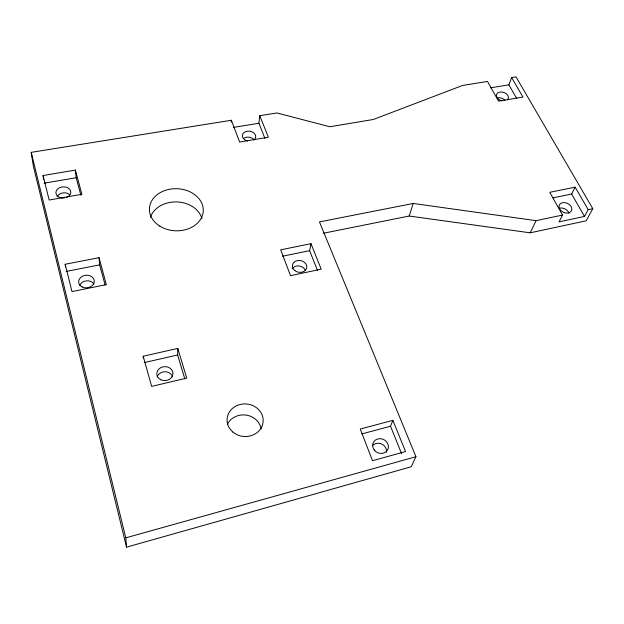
<?xml version="1.0" encoding="UTF-8"?>
<svg xmlns="http://www.w3.org/2000/svg" width="624" height="624" viewBox="0 0 624 624"><rect width="100%" height="100%" fill="white"/><g stroke="black" fill="none" stroke-linecap="round" stroke-linejoin="round"><path stroke-width="0.94" d="M184.829 378.94L177.637 354.97L177.785 348.403L143.208 356.242L143.263 358.114M231.208 122.156L231.356 120.26L31.2 152.35L33.368 166.195L126.547 547.154L411.224 466.752L415.943 456.721L319.457 221.918L413.189 203.463L536.063 220.662L562.552 215.069L549.76 192.301L575.149 187.161L588.19 209.664L584.509 216.442L559.065 221.863L562.552 215.069M264.958 138.442L258.913 123.263L259.748 115.705L276.869 112.96L329.839 126.758L373.417 119.465L462.556 85.457L487.484 81.44L498.56 101.158L522.943 97.055L511.641 77.548L515.993 76.846L592.8 208.689L586.17 220.802L530.189 232.822L409.211 216.029L323.56 233.22M317.546 270.582L309.613 250.661L310.994 243.672L280.691 249.834L290.534 275.668L321.204 269.17L310.994 243.672M409.211 216.029L413.189 203.463M516.789 98.608L508.872 84.833L511.641 77.548M401.606 453.687L390.523 426.247L392.878 420.358L360.251 429.031L372.512 460.715L405.569 451.565L392.878 420.358M530.189 232.822L536.063 220.662M552.965 197.855L571.639 194.041L575.149 187.161M126.547 547.154L125.791 537.849L415.943 456.721M361.897 433.906L390.523 426.247M144.339 362.583L177.637 354.97M588.19 209.664L592.8 208.689M282.407 256.246L309.613 250.661M66.152 271.448L99.668 264.849L99.044 257.673L65.185 264.264L65.551 266.955M44.187 183.16L76.175 177.723L80.917 195.312M43.072 175.523L75.364 170.11L81.9 194.29L49.171 200.015L43.072 175.523L43.625 179.345M233.579 127.382L258.913 123.263M490.643 87.812L508.872 84.833M571.639 194.041L584.509 216.442M259.748 115.705L268.367 137.225L239.647 142.038L231.356 120.26M177.785 348.403L186.732 378.097L151.655 386.389L143.208 356.242M99.044 257.673L106.33 284.614L71.994 291.587L65.185 264.264M99.668 264.849L105.152 285.168M31.2 152.35L125.791 537.849M75.364 170.11L76.175 177.723M150.439 217.355A26.497 20.896 2 0 1 176.444 201.919A26.497 20.896 2 0 1 201.958 218.533M79.685 285.379A7.784 6.279 -5.7 0 1 86.486 280.862A7.784 6.279 -5.7 0 1 93.982 284.029M57.112 196.763A7.402 5.624 -3.6 0 1 69.677 194.571M157.17 376.896A8.011 6.958 -4.1 0 1 164.993 371.748A8.011 6.958 -4.1 0 1 172.614 376.857M227.269 424.484A17.729 16.091 3.6 0 1 245.911 415.061A17.729 16.091 3.6 0 1 261.121 428.961M372.7 445.458A7.979 7.176 25.5 0 1 381.974 444.171A7.979 7.176 25.5 0 1 386.482 452.338M64.163 198.058A7.465 5.639 -3.5 0 1 56.238 190.991A7.465 5.639 -3.5 0 1 68.203 188.05A7.465 5.639 -3.5 0 1 66.651 197.449M292.18 268.772A7.215 5.905 10.5 0 1 299.107 265.972A7.215 5.905 10.5 0 1 305.37 270.403M243.594 138.372A6.692 5.008 7.4 0 1 254.101 139.784M247.463 140.993A6.739 5.015 7.4 0 1 242.853 133.832A6.739 5.015 7.4 0 1 252.704 132.187A6.739 5.015 7.4 0 1 253.913 139.916M497.773 97.804A6.162 4.29 19.1 0 1 504.863 100.191M559.806 208.096A6.669 4.891 24.5 0 1 568.932 213.338M501.86 100.815A6.201 4.298 19 0 1 496.61 94.357A6.201 4.298 19 0 1 504.988 92.945A6.201 4.298 19 0 1 507.351 99.895M159.806 226.13A26.949 21.06 2.3 0 0 203.026 213.057A26.949 21.06 2.3 0 0 166.195 190.086A26.949 21.06 2.3 0 0 159.806 226.13M82.181 286.97A7.847 6.302 -5.5 0 0 94.271 281.611A7.847 6.302 -5.5 0 0 82.898 276.026A7.847 6.302 -5.5 0 0 82.181 286.97M160.742 379.712A8.081 6.989 -3.9 0 0 172.942 373.581A8.081 6.989 -3.9 0 0 160.922 367.591A8.081 6.989 -3.9 0 0 160.742 379.712M232.799 431.995A18.065 16.294 4.1 0 0 262.704 424.117A18.065 16.294 4.1 0 0 239.803 404.57A18.065 16.294 4.1 0 0 232.799 431.995M374.143 449.873A8.05 7.215 25.3 0 0 387.761 449.615A8.05 7.215 25.3 0 0 379.72 438.68A8.05 7.215 25.3 0 0 374.143 449.873M294.785 270.582A7.27 5.928 10.6 0 0 306.665 268.047A7.27 5.928 10.6 0 0 297.305 260.621A7.27 5.928 10.6 0 0 294.785 270.582M559.673 209.032A6.716 4.906 24.4 0 0 570.82 211.637A6.716 4.906 24.4 0 0 565.765 202.777A6.716 4.906 24.4 0 0 559.673 209.032"/></g></svg>
